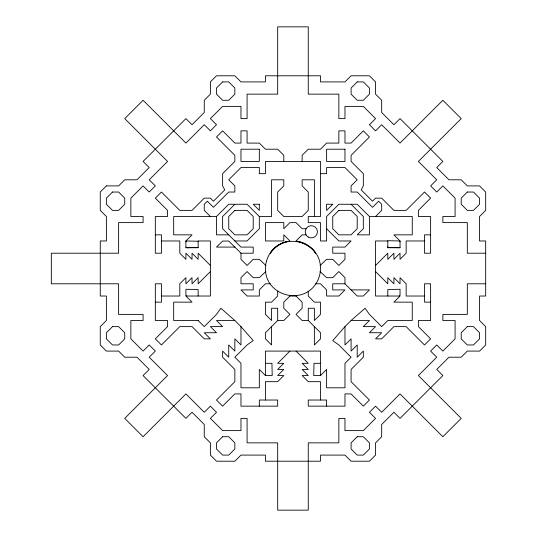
<?xml version="1.0" encoding="UTF-8"?>
<svg xmlns="http://www.w3.org/2000/svg" width="537" height="537" viewBox="0 0 537 537"><rect width="100%" height="100%" fill="white"/><g stroke="black" fill="none" stroke-linecap="round" stroke-linejoin="round"><path stroke-width="0.81" d="M387.801 240.972L375.564 240.972L375.564 296.028L400.031 296.028L393.916 302.15L412.268 302.15L412.268 320.502L387.801 320.502L381.679 326.617L369.443 314.387L365.059 308.265L351.091 320.502L344.969 326.617L332.739 340.586L338.854 344.976L351.091 357.212L344.969 363.327L344.969 387.795L326.617 387.795L326.617 369.443L320.502 375.558L320.502 351.091L314.38 351.091L265.439 351.091L265.439 375.558L259.324 369.443L259.324 387.795L240.972 387.795L240.972 363.327L234.85 357.212L247.087 344.976L253.209 340.586L240.972 326.617L234.85 320.502L220.888 308.265L216.498 314.387L204.261 326.617L198.146 320.502M185.909 241.616L186.554 240.972L185.909 240.972L185.909 247.732L198.146 247.476M198.146 241.227L185.909 240.972L192.031 234.85L173.673 234.85L173.673 216.498L216.498 216.498L228.735 204.261L247.087 204.261L259.324 216.498L271.561 216.498L271.561 179.794L283.791 179.794L283.791 185.909L277.676 192.031L277.676 210.383L283.791 216.498L302.15 216.498L308.265 210.383L308.265 192.031L302.15 185.909L302.15 179.794L314.38 179.794L314.38 216.498M234.85 204.261L222.62 216.498L222.62 228.735L240.972 247.087L253.209 247.087L253.209 253.209L240.972 253.209L228.735 241.026L222.62 241.079L216.498 247.087L234.85 247.087M210.383 271.561L198.146 283.791L198.146 277.676L192.031 283.791L192.031 277.676L185.909 283.791L185.909 277.676L179.794 283.791L179.794 296.028L161.442 296.028M314.38 326.617L314.38 344.969L320.502 338.854L320.502 332.739L308.265 320.502L302.15 320.502L296.028 314.38L302.15 308.265L302.15 302.15L296.028 296.028L289.913 296.028L283.791 302.15L283.791 308.265L289.913 314.38L283.791 320.502L277.676 320.502L265.439 332.739L265.439 338.854L271.561 344.969L271.561 326.617M375.564 216.498L381.679 210.383L381.679 204.261L378.619 201.207L372.503 207.322L357.206 192.031L351.091 192.031L351.091 185.909L357.206 179.794L344.969 167.557L326.617 167.557L326.617 173.673L320.502 173.673M289.913 351.091L277.676 363.327L283.791 363.327L277.676 369.443L283.791 369.443L277.676 375.558L283.791 375.558L277.676 381.679L265.439 381.679L265.439 400.031M375.558 265.439L387.795 253.209L387.795 259.324L393.916 253.209L393.916 259.324L400.031 253.209L400.031 259.324L406.147 253.209L406.147 240.972L424.505 240.972M399.387 247.732L387.801 247.732L387.801 240.71L400.031 240.972L400.031 247.732L387.801 247.476M320.502 374.913L319.857 375.558L313.736 375.558L313.997 363.327L320.502 363.327M399.387 296.028L400.031 295.384L400.031 289.268L387.801 289.524L387.801 296.028M288.517 241.341C281.146 242.623 274.454 246.98 270.306 253.209A27.119 27.119 0 0 1 288.517 241.341L289.913 240.972L283.791 234.85L283.791 240.972L265.439 240.972L265.439 222.62L283.791 222.62L283.791 228.735L289.913 222.62L296.028 222.62L302.15 228.735L306.023 228.735M210.376 216.498L204.261 210.383L204.261 204.261L207.322 201.207L213.437 207.322L228.735 192.031L234.85 192.031L234.85 185.909L228.735 179.794L240.972 167.557L259.324 167.557L259.324 173.673L265.439 173.673L265.439 161.442L320.502 161.442L320.502 216.498L308.265 216.498L308.265 222.62L320.502 222.62L320.502 240.972L326.617 240.972L326.617 216.498L338.854 204.261L357.206 204.261L369.443 216.498L412.268 216.498L412.268 234.85L393.916 234.85L400.031 240.972L399.387 240.972L400.031 241.616M155.321 234.85L161.442 234.85L161.442 253.209L155.321 253.209L155.321 216.498L167.557 216.498L167.557 210.383L155.321 198.146L161.442 192.031L179.794 210.383L192.031 210.383L204.261 198.146L210.383 198.146L213.437 201.207L224.775 189.87L222.62 185.909L222.62 173.673L234.85 161.442L234.85 155.321L216.498 136.969L222.62 130.853L234.85 143.084L240.972 143.084L240.972 130.853L247.087 130.853L247.087 143.084L259.324 143.084L265.439 149.205L277.676 149.205L283.791 155.321L283.791 161.442M228.735 234.85L216.498 234.85L216.498 216.498M306.023 234.85L302.15 234.85L296.028 240.972C303.378 242.241 311.406 246.376 315.642 253.209A27.119 27.119 0 0 0 297.424 241.341M430.62 234.85L424.505 234.85L424.505 253.209L430.62 253.209L430.62 216.498L418.383 216.498L418.383 210.383L430.62 198.146L424.505 192.031L406.147 210.383L393.916 210.383L381.679 198.146L375.564 198.146L372.503 201.207L361.166 189.87L363.327 185.909L363.327 173.673L351.091 161.442L351.091 155.321L369.443 136.969L363.327 130.853L351.091 143.084L344.969 143.084L344.969 130.853L338.854 130.853L338.854 143.084L326.617 143.084L320.502 149.205L308.265 149.205L302.15 155.321L302.15 161.442M161.442 240.972L179.794 240.972L179.794 253.209L185.909 259.324L185.909 253.209L192.031 259.324L192.031 253.209L198.146 259.324L198.146 253.209L210.383 265.439M234.85 240.972L247.087 240.972L259.324 228.735L259.324 216.498M400.031 247.476L388.446 247.476L387.801 246.832M485.676 253.209L467.324 253.209L467.324 222.62L442.857 222.62L442.857 216.498L455.087 216.498L455.087 198.146L442.857 185.909L436.735 192.031L430.62 185.909L436.735 179.794L418.383 161.442L461.209 118.617L442.857 100.265L400.031 143.084L381.679 124.732L375.558 130.853L369.443 124.732L375.558 118.617L363.327 106.38L344.969 106.38L344.969 118.617L338.854 118.617L338.854 94.143L308.265 94.143L308.265 26.85L277.676 26.85L277.676 94.143L247.087 94.143L247.087 118.617L240.972 118.617L240.972 106.38L222.62 106.38L210.383 118.617L216.498 124.732L210.383 130.853L204.261 124.732L185.909 143.084L143.084 100.265L124.732 118.617L167.557 161.442L149.205 179.794L155.321 185.909L149.205 192.031L143.084 185.909L130.853 198.146L130.853 216.498L143.084 216.498L143.084 222.62L118.617 222.62L118.617 253.209L51.324 253.209L51.324 283.791L118.617 283.791L118.617 314.38L143.084 314.38L143.084 320.502L130.853 320.502L130.853 338.854L143.084 351.091L149.205 344.969L155.321 351.091L149.205 357.206L167.557 375.558L124.732 418.383L143.084 436.735L185.909 393.916L204.261 412.268L210.383 406.147L216.498 412.268L210.383 418.383L222.62 430.62L240.972 430.62L240.972 418.383L247.087 418.383L247.087 442.857L277.676 442.857L277.676 510.15L308.265 510.15L308.265 442.857L338.854 442.857L338.854 418.383L344.969 418.383L344.969 430.62L363.327 430.62L375.558 418.383L369.443 412.268L375.558 406.147L381.679 412.268L400.031 393.916L442.857 436.735L461.209 418.383L418.383 375.558L436.735 357.206L430.62 351.091L436.735 344.969L442.857 351.091L455.087 338.854L455.087 320.502L442.857 320.502L442.857 314.38L467.324 314.38L467.324 283.791L485.676 283.791M265.842 265.439L259.324 259.324L253.209 259.324L247.087 265.439L240.972 259.324L240.972 253.209M320.099 265.439L326.617 259.324L332.739 259.324L338.854 265.439L344.969 259.324L344.969 253.209L332.739 253.209L332.739 247.087L344.969 247.087L351.091 240.972L338.854 240.972L326.617 228.735M265.842 271.561L259.324 277.676L253.209 277.676L247.087 271.561L240.972 277.676L240.972 283.791L253.209 283.791L253.209 289.913L240.972 289.913L247.087 296.028L259.324 296.028L259.324 289.913L265.439 283.791L270.306 283.791M320.099 271.561L326.617 277.676L332.739 277.676L338.854 271.561L344.969 277.676L344.969 283.791L357.206 296.028L363.327 296.028L369.443 289.913L351.091 289.913M315.642 283.791L320.502 283.791L326.617 289.913L326.617 296.028L338.854 296.028L344.969 289.913L332.739 289.913L332.739 283.791L344.969 283.791M424.505 296.028L406.147 296.028L406.147 283.791L400.031 277.676L400.031 283.791L393.916 277.676L393.916 283.791L387.795 277.676L387.795 283.791L375.558 271.561M155.321 302.15L161.442 302.15L161.442 283.791L155.321 283.791L155.321 320.502L167.557 320.502L167.557 326.617L155.321 338.854L161.442 344.969L179.794 326.617L192.031 326.617L204.261 338.854L210.383 338.854L204.261 332.739L216.498 332.739L210.383 326.617L222.62 326.617L216.498 320.502L234.85 320.502M430.62 302.15L424.505 302.15L424.505 283.791L430.62 283.791L430.62 320.502L418.383 320.502L418.383 326.617L430.62 338.854L424.505 344.969L406.147 326.617L393.916 326.617L381.679 338.854L375.564 338.854L381.679 332.739L369.443 332.739L375.558 326.617L363.327 326.617L369.443 320.502L351.091 320.502M198.146 320.502L173.673 320.502L173.673 302.15L192.031 302.15L185.909 296.028L210.376 296.028L210.376 240.972L198.146 240.972L198.146 247.732L186.554 247.732L185.909 247.087M265.439 363.327L271.944 363.327L272.205 375.558L266.084 375.558L265.439 374.913M351.091 204.261L363.327 216.498L363.327 228.735L357.206 234.85L369.443 234.85L369.443 216.498M296.028 351.091L308.265 363.327L302.15 363.327L308.265 369.443L302.15 369.443L308.265 375.558L302.15 375.558L308.265 381.679L320.502 381.679L320.502 400.031M186.554 296.028L185.909 295.384L185.909 289.268L198.146 289.524L198.146 296.028M344.969 326.617L344.969 344.969L351.091 338.854L351.091 351.091L357.206 344.969L357.206 357.212L363.327 351.091L363.327 357.212L351.091 369.443L351.091 381.679L369.443 400.031L363.327 406.147L351.091 393.916L344.969 393.916L344.969 406.147L308.265 406.147L308.265 400.031L326.617 400.031L326.617 406.147M308.265 291.168L308.265 296.028L314.38 302.15L320.502 302.15L320.502 314.38L314.38 320.502L314.38 308.265L308.265 308.265L308.265 320.502M296.028 295.625L296.028 296.028M289.913 295.625L289.913 296.028M277.676 291.168L277.676 296.028L271.561 302.15L265.439 302.15L265.439 314.38L271.561 320.502L271.561 308.265L277.676 308.265L277.676 320.502M259.324 406.147L259.324 400.031L277.676 400.031L277.676 406.147L240.972 406.147L240.972 393.916L234.85 393.916L222.62 406.147L216.498 400.031L234.85 381.679L234.85 369.443L222.62 357.212L222.62 351.091L228.735 357.212L228.735 344.969L234.85 351.091L234.85 338.854L240.972 344.969L240.972 326.617M266.379 261.378C257.975 296.505 309.278 310.245 319.562 275.622C327.966 240.495 276.669 226.755 266.379 261.378M106.38 185.909L100.265 192.031L100.265 210.383L106.38 216.498L106.38 240.972L100.265 240.972L100.265 296.028L106.38 296.028L106.38 320.502L100.265 326.617L100.265 344.969L106.38 351.091L118.617 351.091L124.732 357.206L136.969 357.206L149.205 369.443L143.084 375.558L185.909 418.383L192.031 412.268L204.261 424.505L204.261 436.735L210.383 442.857L210.383 455.087L216.498 461.209L234.85 461.209L240.972 455.087L265.439 455.087L265.439 461.209L320.502 461.209L320.502 455.087L344.969 455.087L351.091 461.209L369.443 461.209L375.558 455.087L375.558 442.857L381.679 436.735L381.679 424.505L393.916 412.268L400.031 418.383L442.857 375.558L436.735 369.443L448.972 357.206L461.209 357.206L467.324 351.091L479.561 351.091L485.676 344.969L485.676 326.617L479.561 320.502L479.561 296.028L485.676 296.028L485.676 240.972L479.561 240.972L479.561 216.498L485.676 210.383L485.676 192.031L479.561 185.909L467.324 185.909L461.209 179.794L448.972 179.794L436.735 167.557L442.857 161.442L400.031 118.617L393.916 124.732L381.679 112.495L381.679 100.265L375.558 94.143L375.558 81.913L369.443 75.791L351.091 75.791L344.969 81.913L320.502 81.913L320.502 75.791L265.439 75.791L265.439 81.913L240.972 81.913L234.85 75.791L216.498 75.791L210.383 81.913L210.383 94.143L204.261 100.265L204.261 112.495L192.031 124.732L185.909 118.617L143.084 161.442L149.205 167.557L136.969 179.794L124.732 179.794L118.617 185.909L106.38 185.909M112.495 192.031L106.38 198.146L106.38 204.261L112.495 210.383L118.617 210.383L124.732 204.261L124.732 198.146L118.617 192.031L112.495 192.031M222.62 81.913L216.498 88.028L216.498 94.143L222.62 100.265L228.735 100.265L234.85 94.143L234.85 88.028L228.735 81.913L222.62 81.913M112.495 326.617L106.38 332.739L106.38 338.854L112.495 344.969L118.617 344.969L124.732 338.854L124.732 332.739L118.617 326.617L112.495 326.617M357.206 81.913L351.091 88.028L351.091 94.143L357.206 100.265L363.327 100.265L369.443 94.143L369.443 88.028L363.327 81.913L357.206 81.913M234.85 210.383L228.735 216.498L228.735 228.735L234.85 234.85L247.087 234.85L253.209 228.735L253.209 216.498L247.087 210.383L234.85 210.383M332.739 204.261L326.617 210.383L326.617 204.261L332.739 204.261M338.854 210.383L332.739 216.498L332.739 228.735L338.854 234.85L351.091 234.85L357.206 228.735L357.206 216.498L351.091 210.383L338.854 210.383M222.62 436.735L216.498 442.857L216.498 448.972L222.62 455.087L228.735 455.087L234.85 448.972L234.85 442.857L228.735 436.735L222.62 436.735M467.324 192.031L461.209 198.146L461.209 204.261L467.324 210.383L473.446 210.383L479.561 204.261L479.561 198.146L473.446 192.031L467.324 192.031M357.206 436.735L351.091 442.857L351.091 448.972L357.206 455.087L363.327 455.087L369.443 448.972L369.443 442.857L363.327 436.735L357.206 436.735M467.324 326.617L461.209 332.739L461.209 338.854L467.324 344.969L473.446 344.969L479.561 338.854L479.561 332.739L473.446 326.617L467.324 326.617M259.324 149.205L240.972 149.205L240.972 161.442L259.324 161.442L259.324 149.205M344.969 149.205L326.617 149.205L326.617 161.442L344.969 161.442L344.969 149.205M259.324 204.261L253.209 204.261L259.324 210.383L259.324 204.261M308.265 237.092A6.115 6.115 0 0 0 317.441 231.796A6.115 6.115 0 0 0 308.265 226.493A6.115 6.115 0 0 0 308.265 237.092"/></g></svg>
